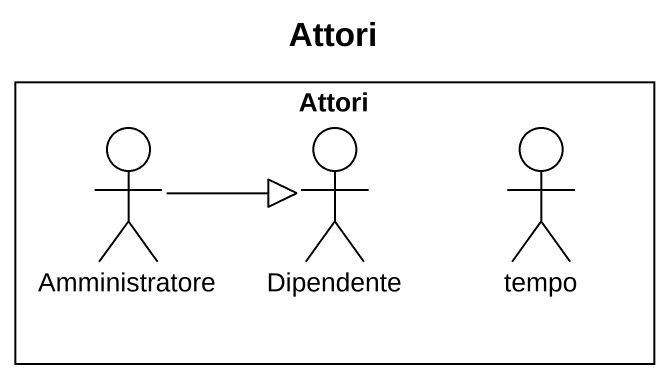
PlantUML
@startuml
title Attori
rectangle Attori {
  actor Amministratore
  actor Dipendente
  actor tempo
}
Amministratore -right-|> Dipendente
@enduml
